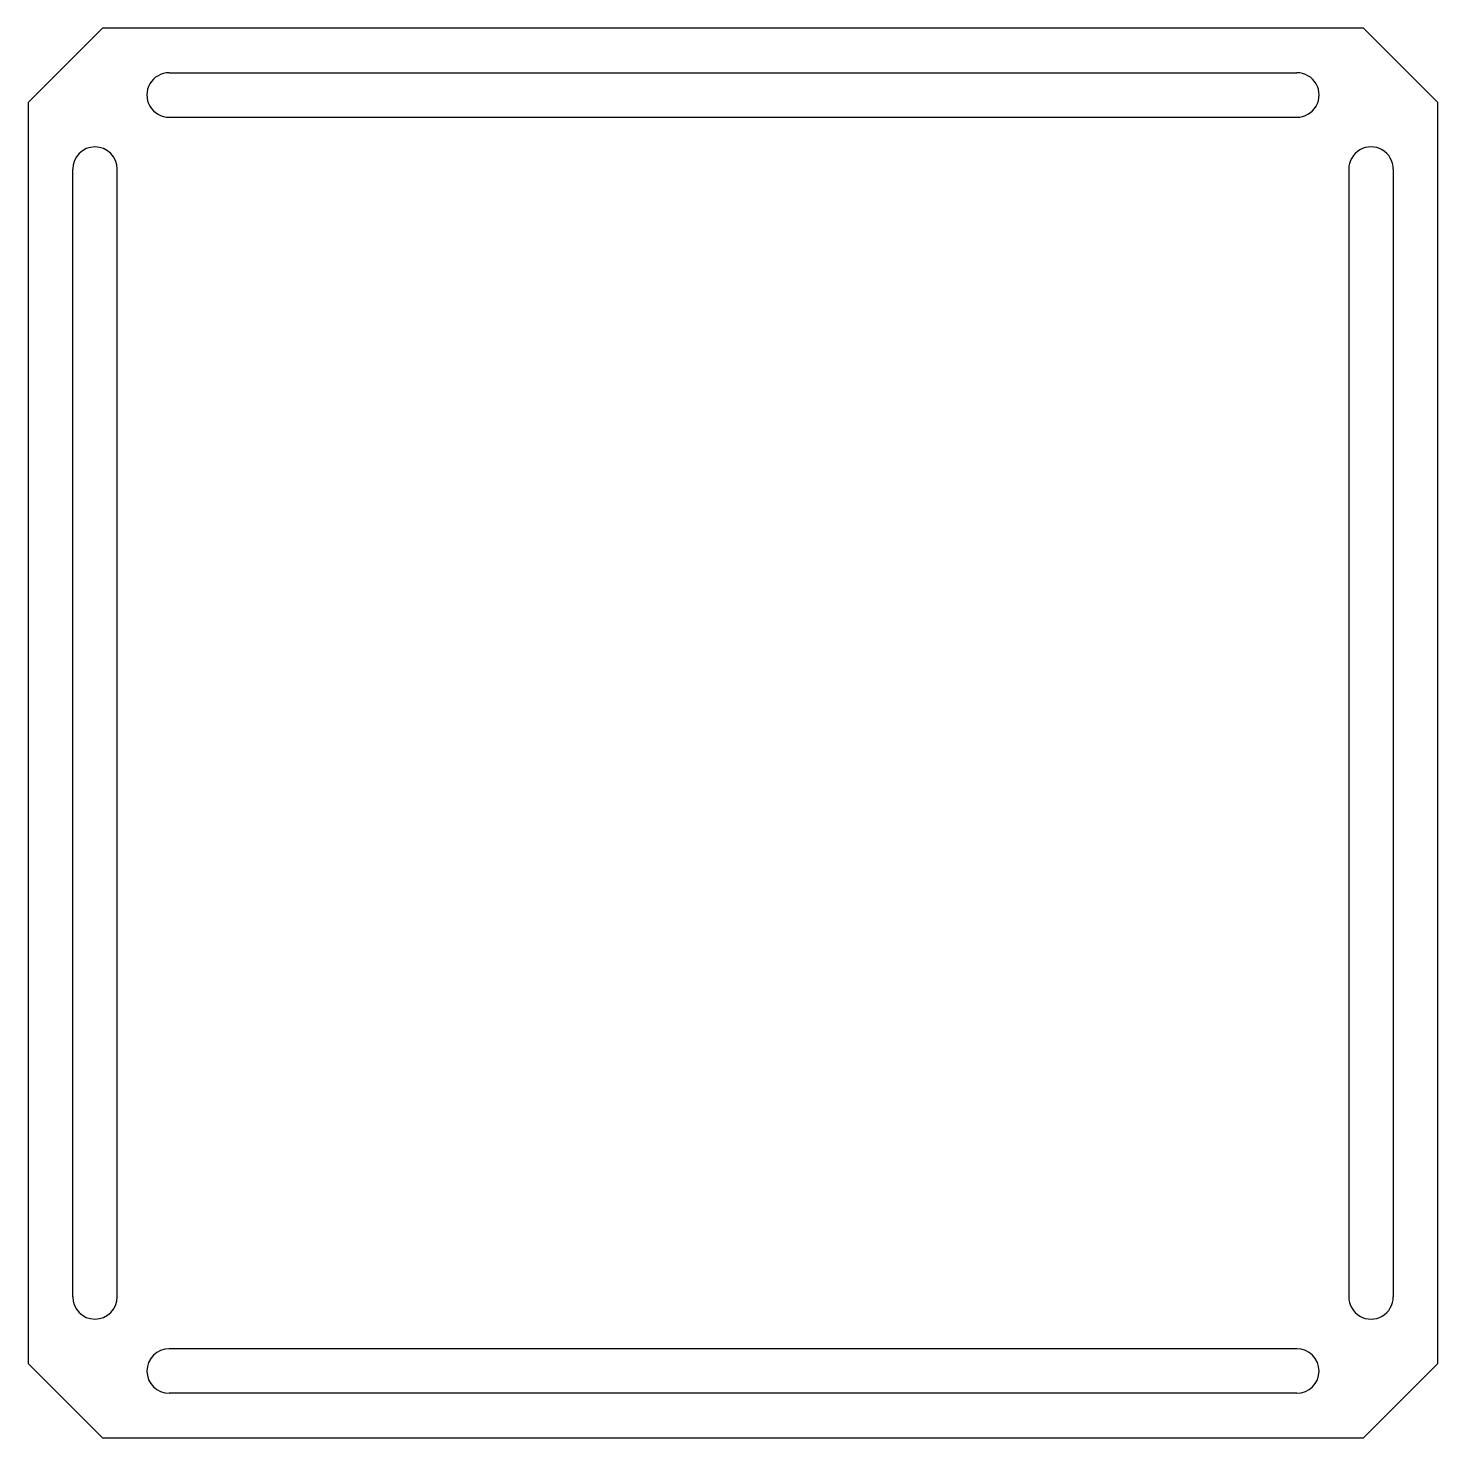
# Model space of a CAD drawing. Extents: x 60.5 to 149.5, y 104 to 193.
import ezdxf

# ---------------------------------------------------------------- set-up
doc = ezdxf.new("R2010")
doc.units = 0
doc.layers.add('ProjItem', color=7, linetype='CONTINUOUS')

msp = doc.modelspace()

# ---------------------------------------------------------------- linework, layer by layer
at = {"layer": 'ProjItem', "color": 7}
for points in [[(65.15611, 193.031352), (60.468609, 188.343851), (60.468609, 108.656164)], [(144.84389, 193.031352), (65.15611, 193.031352)], [(149.531391, 188.343851), (144.84389, 193.031352)], [(69.37486, 190.218852), (140.62514, 190.218852)], [(149.531391, 108.656164), (149.531391, 188.343851)], [(69.37486, 187.40635), (140.62514, 187.40635)], [(63.281109, 112.874913), (63.281109, 184.125101)], [(66.093608, 112.874913), (66.093608, 184.125101)], [(143.906389, 184.125101), (143.906389, 112.874913)], [(146.718892, 184.125101), (146.718892, 112.874913)], [(140.62514, 109.593664), (69.37486, 109.593664)], [(60.468609, 108.656164), (65.15611, 103.968662)], [(149.531391, 108.656164), (144.84389, 103.968662)], [(140.62514, 106.781165), (69.37486, 106.781165)], [(65.15611, 103.968662), (144.84389, 103.968662)]]:
    msp.add_lwpolyline(points, dxfattribs=at)
for points in [[(69.37486, 190.218852), (68.872455, 190.218852), (68.408213, 189.950822), (68.15701, 189.515727)], [(141.84299, 189.515727), (141.591787, 189.950822), (141.127546, 190.218852), (140.62514, 190.218852)], [(68.15701, 189.515727), (67.905808, 189.080631), (67.905808, 188.544571), (68.15701, 188.109476)], [(141.84299, 188.109476), (142.094192, 188.544571), (142.094192, 189.080631), (141.84299, 189.515727)], [(68.15701, 188.109476), (68.408213, 187.67438), (68.872455, 187.40635), (69.37486, 187.40635)], [(140.62514, 187.40635), (141.127546, 187.40635), (141.591787, 187.67438), (141.84299, 188.109476)], [(64.687358, 185.530489), (63.911045, 185.530489), (63.281585, 184.901415), (63.281109, 184.125101)], [(66.093608, 184.125101), (66.093132, 184.901415), (65.463672, 185.530489), (64.687358, 185.530489)], [(144.609515, 185.342951), (144.174419, 185.091748), (143.906389, 184.627507), (143.906389, 184.125101)], [(146.015766, 185.342951), (145.58067, 185.594153), (145.04461, 185.594153), (144.609515, 185.342951)], [(146.718892, 184.125101), (146.718892, 184.627507), (146.450862, 185.091748), (146.015766, 185.342951)], [(63.281109, 112.874913), (63.281585, 112.0986), (63.911045, 111.469526), (64.687358, 111.469526)], [(64.687358, 111.469526), (65.463672, 111.469526), (66.093132, 112.0986), (66.093608, 112.874913)], [(143.906389, 112.874913), (143.906389, 112.372508), (144.174419, 111.908267), (144.609515, 111.657064)], [(146.015766, 111.657064), (146.450862, 111.908267), (146.718892, 112.372508), (146.718892, 112.874913)], [(144.609515, 111.657064), (145.04461, 111.405861), (145.58067, 111.405861), (146.015766, 111.657064)], [(69.37486, 109.593664), (68.598546, 109.593188), (67.969472, 108.963728), (67.969472, 108.187415)], [(142.030528, 108.187415), (142.030528, 108.963728), (141.401454, 109.593188), (140.62514, 109.593664)], [(67.969472, 108.187415), (67.969472, 107.411101), (68.598546, 106.781641), (69.37486, 106.781165)], [(140.62514, 106.781165), (141.401454, 106.781641), (142.030528, 107.411101), (142.030528, 108.187415)]]:
    msp.add_open_spline(points, degree=3, dxfattribs=at)

doc.saveas('drawing.dxf')
